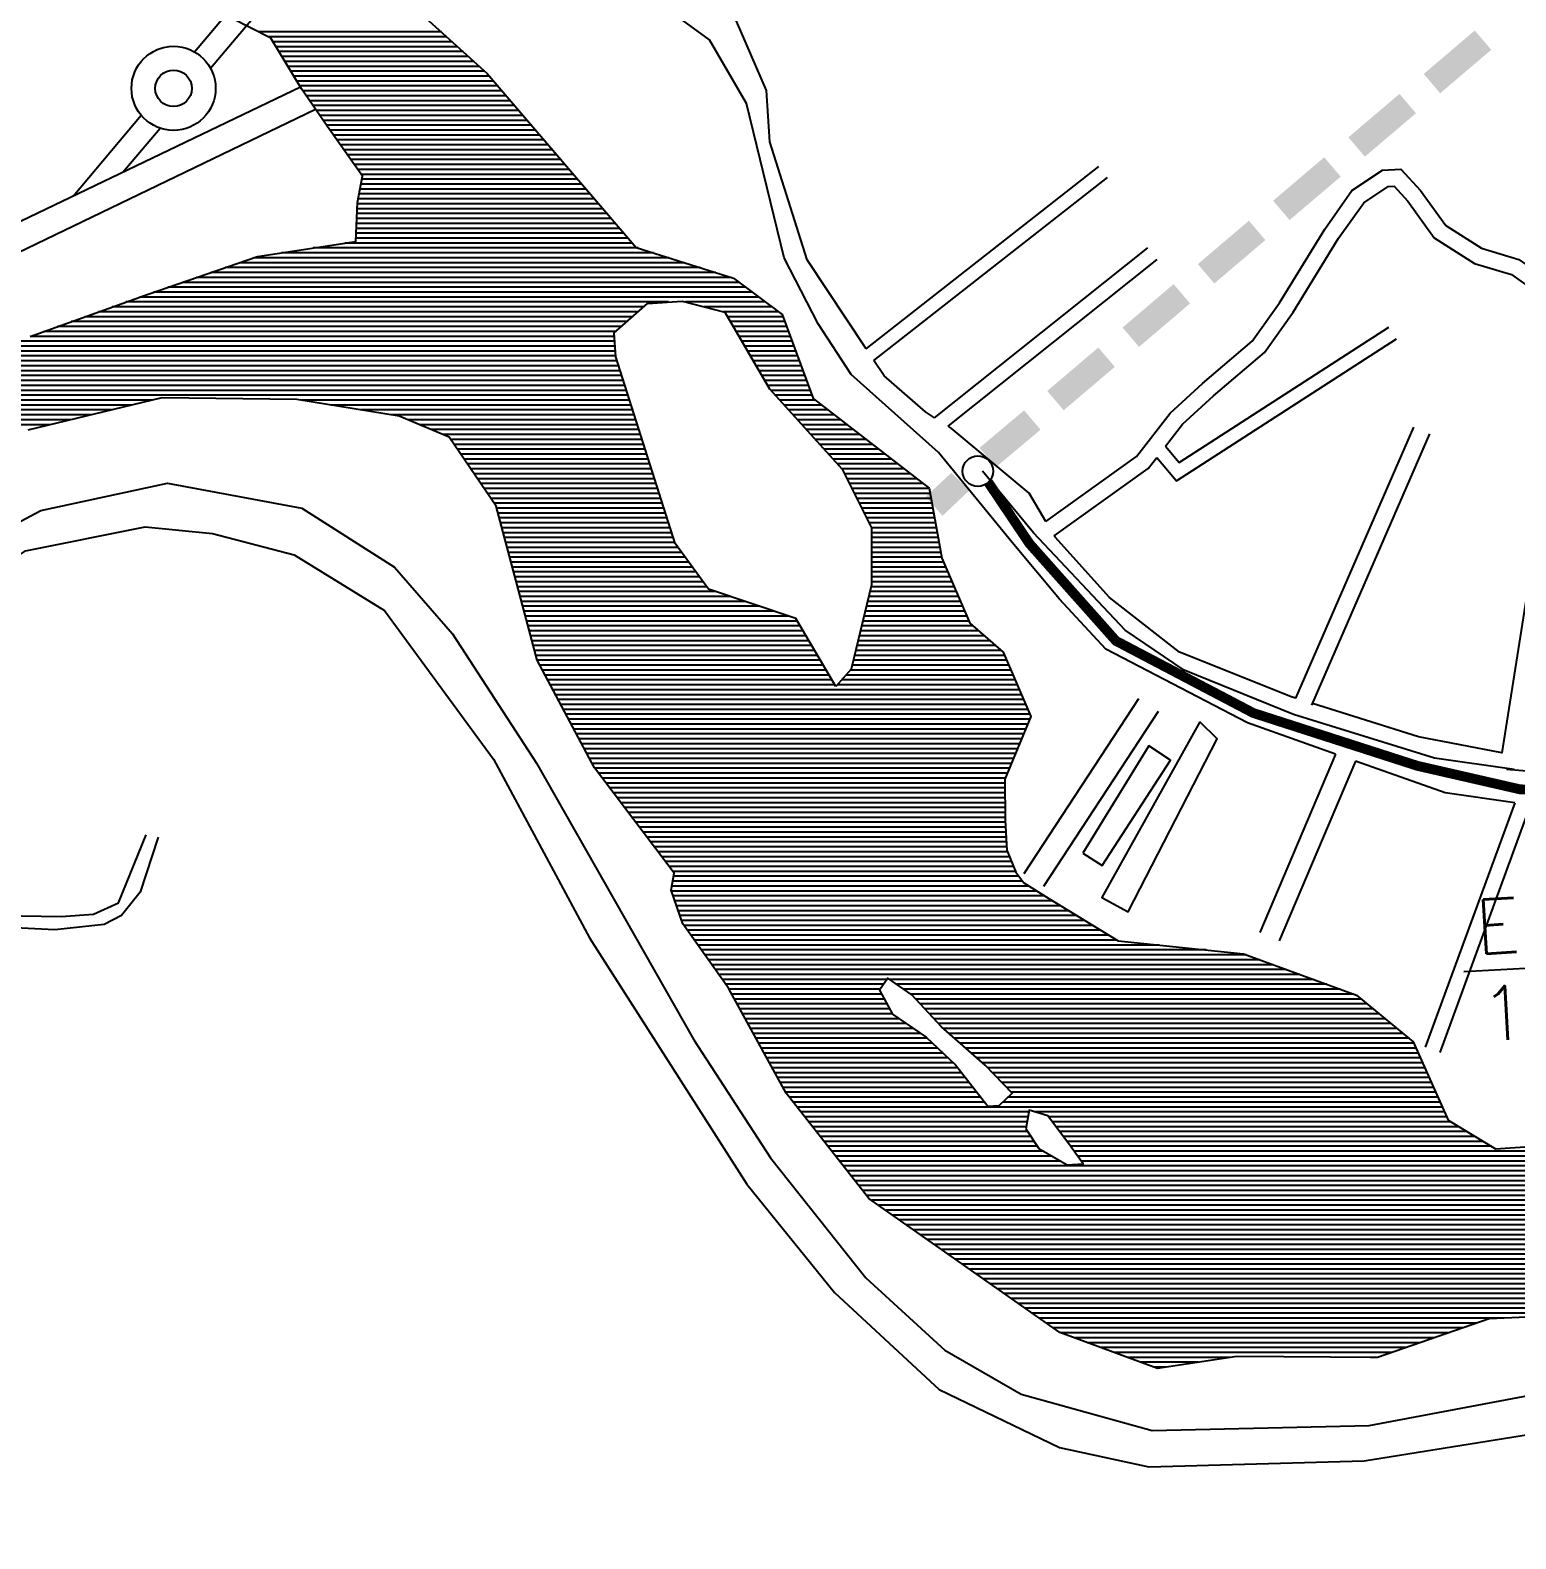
# Model space of a CAD drawing. Extents: x 682046 to 690153, y 7551609 to 7556947.
# Drawn here: x 686975 to 687731, y 7552138 to 7552906 of the extents above; entities that cross this region are included whole.
import ezdxf

# ---------------------------------------------------------------- set-up
doc = ezdxf.new("R2010")
doc.units = 0
doc.header["$LTSCALE"] = 80
doc.header["$MEASUREMENT"] = 0
doc.linetypes.add('HIDDEN', pattern=[0.375, 0.25, -0.125])
for name, color, linetype in [('ESTACAO', 5, 'CONTINUOUS'), ('HATCH', 150, 'CONTINUOUS'), ('LIMITE-BACIA', 3, 'CONTINUOUS'), ('RIO', 4, 'CONTINUOUS'), ('RODOVIA', 1, 'CONTINUOUS'), ('RUA', 7, 'CONTINUOUS'), ('TEXTO2', 5, 'CONTINUOUS')]:
    doc.layers.add(name, color=color, linetype=linetype)
doc.styles.get("Standard").update_dxf_attribs({"font": 'ROMANSBR.SHX'})

# ---------------------------------------------------------------- blocks, each defined once
blk = doc.blocks.new('*X10')
at = {"layer": 'HATCH', "color": 0}
for p, q in [((687184.390486, 7552905), (687091.396387, 7552905)), ((687187.156325, 7552902.5), (687096.293118, 7552902.5)), ((687189.922163, 7552900), (687098.686383, 7552900)), ((687192.688002, 7552897.5), (687100.199182, 7552897.5)), ((687195.453841, 7552895), (687101.711981, 7552895)), ((687198.219679, 7552892.5), (687103.22478, 7552892.5)), ((687200.985518, 7552890), (687104.737579, 7552890)), ((687203.751357, 7552887.5), (687106.250378, 7552887.5)), ((687206.517196, 7552885), (687107.763177, 7552885)), ((687208.929827, 7552882.5), (687109.275976, 7552882.5)), ((687211.070089, 7552880), (687110.788774, 7552880)), ((687213.210351, 7552877.5), (687112.301573, 7552877.5)), ((687215.350612, 7552875), (687113.892068, 7552875)), ((687217.490874, 7552872.5), (687115.598182, 7552872.5)), ((687219.631136, 7552870), (687117.304295, 7552870)), ((687221.771398, 7552867.5), (687119.010409, 7552867.5)), ((687223.911659, 7552865), (687120.716523, 7552865)), ((687226.051921, 7552862.5), (687122.422636, 7552862.5)), ((687228.192183, 7552860), (687124.12875, 7552860)), ((687230.332444, 7552857.5), (687125.834864, 7552857.5)), ((687232.472706, 7552855), (687127.587552, 7552855)), ((687234.612968, 7552852.5), (687129.349469, 7552852.5)), ((687236.75323, 7552850), (687131.111385, 7552850)), ((687238.893491, 7552847.5), (687132.873302, 7552847.5)), ((687241.033753, 7552845), (687134.635219, 7552845)), ((687243.174015, 7552842.5), (687136.397135, 7552842.5)), ((687245.314276, 7552840), (687138.159052, 7552840)), ((687247.454538, 7552837.5), (687139.920969, 7552837.5)), ((687249.5948, 7552835), (687141.682885, 7552835)), ((687256.015585, 7552827.5), (687143.363778, 7552827.5)), ((687251.735062, 7552832.5), (687143.444802, 7552832.5)), ((687253.875323, 7552830), (687143.839299, 7552830)), ((687262.43637, 7552820), (687141.937214, 7552820)), ((687260.296108, 7552822.5), (687142.412736, 7552822.5)), ((687258.155847, 7552825), (687142.888257, 7552825)), ((687268.857155, 7552812.5), (687141.336315, 7552812.5)), ((687266.716894, 7552815), (687141.446129, 7552815)), ((687264.576632, 7552817.5), (687141.555944, 7552817.5)), ((687275.27794, 7552805), (687141.006872, 7552805)), ((687273.137679, 7552807.5), (687141.116686, 7552807.5)), ((687270.997417, 7552810), (687141.2265, 7552810)), ((687281.698726, 7552797.5), (687135.22242, 7552797.5)), ((687279.558464, 7552800), (687140.787243, 7552800)), ((687277.418202, 7552802.5), (687140.897057, 7552802.5)), ((687300.282836, 7552790), (687088.947865, 7552790)), ((687292.400251, 7552792.5), (687102.908302, 7552792.5)), ((687284.517666, 7552795), (687119.065361, 7552795)), ((687323.930591, 7552782.5), (687067.027358, 7552782.5)), ((687316.048006, 7552785), (687074.334193, 7552785)), ((687308.165421, 7552787.5), (687081.641029, 7552787.5)), ((687339.205579, 7552775), (687045.106851, 7552775)), ((687335.86036, 7552777.5), (687052.413687, 7552777.5)), ((687331.813176, 7552780), (687059.720522, 7552780)), ((687299.975874, 7552767.5), (687023.750401, 7552767.5)), ((687345.896016, 7552770), (687030.707917, 7552770)), ((687342.550797, 7552772.5), (687037.800016, 7552772.5)), ((687349.241235, 7552767.5), (687308.62922, 7552767.5)), ((687281.604834, 7552760), (687002.877852, 7552760)), ((687284.410356, 7552762.5), (687009.835368, 7552762.5)), ((687287.215879, 7552765), (687016.792884, 7552765)), ((687352.586454, 7552765), (687318.222947, 7552765)), ((687355.931673, 7552762.5), (687327.816674, 7552762.5)), ((687358.270267, 7552760), (687329.96857, 7552760)), ((687273.188267, 7552752.5), (686982.005302, 7552752.5)), ((687275.993789, 7552755), (686988.962819, 7552755)), ((687278.799312, 7552757.5), (686995.920335, 7552757.5)), ((687359.191018, 7552757.5), (687331.434976, 7552757.5)), ((687360.111769, 7552755), (687332.901383, 7552755)), ((687361.032521, 7552752.5), (687334.367789, 7552752.5)), ((687272.755264, 7552745), (686922.442116, 7552745)), ((687272.587932, 7552747.5), (686928.654251, 7552747.5)), ((687272.420601, 7552750), (686975.047786, 7552750)), ((687361.953272, 7552750), (687335.834195, 7552750)), ((687362.874023, 7552747.5), (687337.300601, 7552747.5)), ((687363.794774, 7552745), (687338.767008, 7552745)), ((687273.784575, 7552737.5), (686903.805711, 7552737.5)), ((687273.089926, 7552740), (686910.017846, 7552740)), ((687272.922595, 7552742.5), (686916.229981, 7552742.5)), ((687364.715526, 7552742.5), (687340.233414, 7552742.5)), ((687365.636277, 7552740), (687341.69982, 7552740)), ((687366.557028, 7552737.5), (687343.166227, 7552737.5)), ((687276.958843, 7552727.5), (686878.957172, 7552727.5)), ((687276.165276, 7552730), (686885.169307, 7552730)), ((687275.371709, 7552732.5), (686891.381442, 7552732.5)), ((687274.578142, 7552735), (686897.593577, 7552735)), ((687367.477779, 7552735), (687344.632633, 7552735)), ((687368.398531, 7552732.5), (687346.099039, 7552732.5)), ((687369.319282, 7552730), (687347.565446, 7552730)), ((687370.240033, 7552727.5), (687349.031852, 7552727.5)), ((687279.339544, 7552720), (686850.821259, 7552720)), ((687278.545977, 7552722.5), (686860.414424, 7552722.5)), ((687277.75241, 7552725), (686870.007589, 7552725)), ((687371.160784, 7552725), (687350.498258, 7552725)), ((687372.081536, 7552722.5), (687352.220341, 7552722.5)), ((687373.002287, 7552720), (687354.480803, 7552720)), ((687016.412627, 7552712.5), (686827.317135, 7552712.5)), ((687026.780574, 7552715), (686832.06331, 7552715)), ((687037.14852, 7552717.5), (686841.228094, 7552717.5)), ((687280.133111, 7552717.5), (687113.075504, 7552717.5)), ((687280.926678, 7552715), (687128.2472, 7552715)), ((687281.720245, 7552712.5), (687143.418896, 7552712.5)), ((687374.710445, 7552717.5), (687356.741264, 7552717.5)), ((687377.948893, 7552715), (687359.001725, 7552715)), ((687381.187341, 7552712.5), (687361.262187, 7552712.5)), ((686985.308787, 7552705), (686813.078611, 7552705)), ((686995.676734, 7552707.5), (686817.824786, 7552707.5)), ((687006.04468, 7552710), (686822.57096, 7552710)), ((687282.513812, 7552710), (687158.590591, 7552710)), ((687283.30738, 7552707.5), (687167.14957, 7552707.5)), ((687284.100947, 7552705), (687173.115535, 7552705)), ((687384.42579, 7552710), (687363.522648, 7552710)), ((687387.664238, 7552707.5), (687365.78311, 7552707.5)), ((687390.902686, 7552705), (687368.043571, 7552705)), ((687284.894514, 7552702.5), (687179.0815, 7552702.5)), ((687285.688081, 7552700), (687185.047465, 7552700)), ((687286.481648, 7552697.5), (687189.122336, 7552697.5)), ((687394.141134, 7552702.5), (687370.304033, 7552702.5)), ((687397.379583, 7552700), (687372.564494, 7552700)), ((687400.618031, 7552697.5), (687374.824955, 7552697.5)), ((687287.275215, 7552695), (687190.827386, 7552695)), ((687288.068782, 7552692.5), (687192.532437, 7552692.5)), ((687288.862349, 7552690), (687194.237488, 7552690)), ((687403.856479, 7552695), (687377.085417, 7552695)), ((687407.094927, 7552692.5), (687379.345878, 7552692.5)), ((687410.333376, 7552690), (687381.60634, 7552690)), ((687289.655916, 7552687.5), (687195.942539, 7552687.5)), ((687290.449483, 7552685), (687197.647589, 7552685)), ((687291.24305, 7552682.5), (687199.35264, 7552682.5)), ((687413.571824, 7552687.5), (687383.866801, 7552687.5)), ((687416.810272, 7552685), (687386.127263, 7552685)), ((687420.04872, 7552682.5), (687388.387724, 7552682.5)), ((687292.036617, 7552680), (687201.057691, 7552680)), ((687292.830184, 7552677.5), (687202.762742, 7552677.5)), ((687293.623751, 7552675), (687204.467793, 7552675)), ((687423.287168, 7552680), (687389.660262, 7552680)), ((687426.525617, 7552677.5), (687390.903944, 7552677.5)), ((687429.764065, 7552675), (687392.147627, 7552675)), ((687294.417318, 7552672.5), (687206.172843, 7552672.5)), ((687295.210885, 7552670), (687207.877894, 7552670)), ((687296.004452, 7552667.5), (687209.582945, 7552667.5)), ((687432.747039, 7552672.5), (687393.391309, 7552672.5)), ((687433.195483, 7552670), (687394.634991, 7552670)), ((687433.643927, 7552667.5), (687395.878674, 7552667.5)), ((687296.798019, 7552665), (687211.287996, 7552665)), ((687297.591587, 7552662.5), (687212.581325, 7552662.5)), ((687298.385154, 7552660), (687213.246497, 7552660)), ((687434.092371, 7552665), (687397.122356, 7552665)), ((687434.540815, 7552662.5), (687398.366038, 7552662.5)), ((687434.989259, 7552660), (687399.609721, 7552660)), ((687299.178721, 7552657.5), (687213.91167, 7552657.5)), ((687299.972288, 7552655), (687214.576842, 7552655)), ((687300.765855, 7552652.5), (687215.242014, 7552652.5)), ((687435.437703, 7552657.5), (687400.853403, 7552657.5)), ((687435.886147, 7552655), (687402.097085, 7552655)), ((687436.334591, 7552652.5), (687403.340768, 7552652.5)), ((687301.559422, 7552650), (687215.907187, 7552650)), ((687302.352989, 7552647.5), (687216.572359, 7552647.5)), ((687303.146556, 7552645), (687217.237532, 7552645)), ((687436.783035, 7552650), (687403.356019, 7552650)), ((687437.231479, 7552647.5), (687403.356681, 7552647.5)), ((687437.679923, 7552645), (687403.357342, 7552645)), ((687304.761507, 7552642.5), (687217.902704, 7552642.5)), ((687306.597969, 7552640), (687218.567876, 7552640)), ((687308.43443, 7552637.5), (687219.233049, 7552637.5)), ((687438.128367, 7552642.5), (687403.358004, 7552642.5)), ((687438.576811, 7552640), (687403.358665, 7552640)), ((687439.025256, 7552637.5), (687403.359327, 7552637.5)), ((687310.270892, 7552635), (687219.898221, 7552635)), ((687312.107353, 7552632.5), (687220.563394, 7552632.5)), ((687313.943814, 7552630), (687221.228566, 7552630)), ((687315.780276, 7552627.5), (687221.893738, 7552627.5)), ((687439.99037, 7552635), (687403.359989, 7552635)), ((687441.065451, 7552632.5), (687403.36065, 7552632.5)), ((687442.140532, 7552630), (687403.361312, 7552630)), ((687443.215613, 7552627.5), (687403.361973, 7552627.5)), ((687317.616737, 7552625), (687222.558911, 7552625)), ((687319.453199, 7552622.5), (687223.224083, 7552622.5)), ((687324.1877, 7552620), (687223.889256, 7552620)), ((687446.440856, 7552620), (687402.527637, 7552620)), ((687445.365775, 7552622.5), (687403.136901, 7552622.5)), ((687444.290694, 7552625), (687403.362635, 7552625)), ((687331.637413, 7552617.5), (687224.554428, 7552617.5)), ((687339.087126, 7552615), (687225.2196, 7552615)), ((687346.536839, 7552612.5), (687225.884773, 7552612.5)), ((687449.6661, 7552612.5), (687400.699843, 7552612.5)), ((687448.591019, 7552615), (687401.309107, 7552615)), ((687447.515937, 7552617.5), (687401.918372, 7552617.5)), ((687353.986552, 7552610), (687226.549945, 7552610)), ((687361.436265, 7552607.5), (687227.215117, 7552607.5)), ((687365.571034, 7552605), (687227.88029, 7552605)), ((687452.891343, 7552605), (687398.872048, 7552605)), ((687451.816262, 7552607.5), (687399.481313, 7552607.5)), ((687450.741181, 7552610), (687400.090578, 7552610)), ((687367.037441, 7552602.5), (687228.545462, 7552602.5)), ((687368.503847, 7552600), (687229.210635, 7552600)), ((687369.970253, 7552597.5), (687229.875807, 7552597.5)), ((687460.748543, 7552597.5), (687397.044254, 7552597.5)), ((687457.889874, 7552600), (687397.653519, 7552600)), ((687455.031205, 7552602.5), (687398.262784, 7552602.5)), ((687371.436659, 7552595), (687230.540979, 7552595)), ((687372.903066, 7552592.5), (687231.206152, 7552592.5)), ((687374.369472, 7552590), (687231.871324, 7552590)), ((687469.32455, 7552590), (687395.21646, 7552590)), ((687466.465881, 7552592.5), (687395.825725, 7552592.5)), ((687463.607212, 7552595), (687396.43499, 7552595)), ((687375.835878, 7552587.5), (687232.536497, 7552587.5)), ((687377.302285, 7552585), (687233.215254, 7552585)), ((687378.768691, 7552582.5), (687234.546619, 7552582.5)), ((687473.218125, 7552582.5), (687393.388666, 7552582.5)), ((687472.131972, 7552585), (687393.997931, 7552585)), ((687471.04582, 7552587.5), (687394.607195, 7552587.5)), ((687380.235097, 7552580), (687235.877983, 7552580)), ((687381.701504, 7552577.5), (687237.209347, 7552577.5)), ((687383.16791, 7552575), (687238.540711, 7552575)), ((687476.476581, 7552575), (687388.039543, 7552575)), ((687475.390429, 7552577.5), (687390.225875, 7552577.5)), ((687474.304277, 7552580), (687392.412207, 7552580)), ((687384.634316, 7552572.5), (687239.872075, 7552572.5)), ((687478.648886, 7552570), (687241.20344, 7552570)), ((687479.735038, 7552567.5), (687242.534804, 7552567.5)), ((687477.562734, 7552572.5), (687385.853211, 7552572.5)), ((687480.82119, 7552565), (687243.866168, 7552565)), ((687481.907342, 7552562.5), (687245.197532, 7552562.5)), ((687482.993495, 7552560), (687246.528897, 7552560)), ((687484.079647, 7552557.5), (687247.860261, 7552557.5)), ((687483.946284, 7552555), (687249.191625, 7552555)), ((687482.898675, 7552552.5), (687250.522989, 7552552.5)), ((687481.851066, 7552550), (687251.854353, 7552550)), ((687480.803456, 7552547.5), (687253.185718, 7552547.5)), ((687479.755847, 7552545), (687254.517082, 7552545)), ((687478.708238, 7552542.5), (687255.848446, 7552542.5)), ((687477.660629, 7552540), (687257.17981, 7552540)), ((687476.613019, 7552537.5), (687258.511174, 7552537.5)), ((687475.56541, 7552535), (687259.842539, 7552535)), ((687474.517801, 7552532.5), (687261.173903, 7552532.5)), ((687473.470192, 7552530), (687262.571404, 7552530)), ((687472.422582, 7552527.5), (687264.458334, 7552527.5)), ((687471.374973, 7552525), (687266.345264, 7552525)), ((687471.190429, 7552522.5), (687268.232195, 7552522.5)), ((687471.215448, 7552520), (687270.119125, 7552520)), ((687471.240466, 7552517.5), (687272.006055, 7552517.5)), ((687471.265485, 7552515), (687273.892986, 7552515)), ((687471.290503, 7552512.5), (687275.779916, 7552512.5)), ((687471.315522, 7552510), (687277.666847, 7552510)), ((687471.34054, 7552507.5), (687279.553777, 7552507.5)), ((687471.365559, 7552505), (687281.440707, 7552505)), ((687471.432031, 7552502.5), (687283.327638, 7552502.5)), ((687471.567149, 7552500), (687285.214568, 7552500)), ((687471.702267, 7552497.5), (687287.101498, 7552497.5)), ((687471.837384, 7552495), (687288.988429, 7552495)), ((687471.972502, 7552492.5), (687290.875359, 7552492.5)), ((687472.10762, 7552490), (687292.76229, 7552490)), ((687472.549417, 7552487.5), (687294.64922, 7552487.5)), ((687473.570527, 7552485), (687296.53615, 7552485)), ((687474.591637, 7552482.5), (687298.423081, 7552482.5)), ((687475.612747, 7552480), (687300.310011, 7552480)), ((687476.633857, 7552477.5), (687302.196942, 7552477.5)), ((687478.403398, 7552475), (687302.621106, 7552475)), ((687487.529994, 7552467.5), (687301.515795, 7552467.5)), ((687483.62781, 7552470), (687301.720833, 7552470)), ((687480.34317, 7552472.5), (687302.170969, 7552472.5)), ((687491.432178, 7552465), (687302.377425, 7552465)), ((687495.435613, 7552462.5), (687303.239054, 7552462.5)), ((687499.560602, 7552460), (687304.100683, 7552460)), ((687503.68559, 7552457.5), (687304.962312, 7552457.5)), ((687507.810578, 7552455), (687305.823941, 7552455)), ((687511.935567, 7552452.5), (687306.68557, 7552452.5)), ((687516.060555, 7552450), (687307.831586, 7552450)), ((687520.185543, 7552447.5), (687309.610657, 7552447.5)), ((687524.310531, 7552445), (687311.389728, 7552445)), ((687528.43552, 7552442.5), (687313.1688, 7552442.5)), ((687549.763937, 7552440), (687314.947871, 7552440)), ((687573.738328, 7552437.5), (687316.726942, 7552437.5)), ((687594.207373, 7552435), (687318.506013, 7552435)), ((687601.026679, 7552432.5), (687320.285085, 7552432.5)), ((687607.845984, 7552430), (687322.064156, 7552430)), ((687614.66529, 7552427.5), (687323.843227, 7552427.5)), ((687621.484595, 7552425), (687325.622299, 7552425)), ((687411.150101, 7552422.5), (687327.40137, 7552422.5)), ((687628.303901, 7552422.5), (687412.652776, 7552422.5)), ((687409.409372, 7552420), (687329.180441, 7552420)), ((687407.668644, 7552417.5), (687330.875828, 7552417.5)), ((687408.521816, 7552415), (687332.246467, 7552415)), ((687409.867224, 7552412.5), (687333.617106, 7552412.5)), ((687635.123206, 7552420), (687416.248194, 7552420)), ((687641.942512, 7552417.5), (687419.843612, 7552417.5)), ((687648.761818, 7552415), (687423.439029, 7552415)), ((687652.653183, 7552412.5), (687425.880642, 7552412.5)), ((687411.212632, 7552410), (687334.987745, 7552410)), ((687412.55804, 7552407.5), (687336.358385, 7552407.5)), ((687413.903448, 7552405), (687337.729024, 7552405)), ((687655.705069, 7552410), (687428.172085, 7552410)), ((687658.756955, 7552407.5), (687430.463527, 7552407.5)), ((687661.808842, 7552405), (687432.75497, 7552405)), ((687417.331444, 7552402.5), (687339.099663, 7552402.5)), ((687420.995008, 7552400), (687340.470302, 7552400)), ((687424.658571, 7552397.5), (687341.840941, 7552397.5)), ((687664.860728, 7552402.5), (687435.046412, 7552402.5)), ((687667.912614, 7552400), (687437.337855, 7552400)), ((687670.9645, 7552397.5), (687439.803692, 7552397.5)), ((687428.322135, 7552395), (687343.21158, 7552395)), ((687431.744499, 7552392.5), (687344.58222, 7552392.5)), ((687434.384263, 7552390), (687345.952859, 7552390)), ((687674.016386, 7552395), (687442.664282, 7552395)), ((687677.068273, 7552392.5), (687445.524872, 7552392.5)), ((687679.505868, 7552390), (687448.385463, 7552390)), ((687437.024026, 7552387.5), (687347.323498, 7552387.5)), ((687439.663789, 7552385), (687348.694137, 7552385)), ((687442.303552, 7552382.5), (687350.064776, 7552382.5)), ((687680.617253, 7552387.5), (687451.246053, 7552387.5)), ((687681.728637, 7552385), (687454.106643, 7552385)), ((687682.840021, 7552382.5), (687456.967234, 7552382.5)), ((687444.943315, 7552380), (687351.435416, 7552380)), ((687447.191527, 7552377.5), (687352.806055, 7552377.5)), ((687449.160767, 7552375), (687354.176694, 7552375)), ((687683.951405, 7552380), (687459.827824, 7552380)), ((687685.062789, 7552377.5), (687462.458235, 7552377.5)), ((687686.174173, 7552375), (687464.879581, 7552375)), ((687451.130007, 7552372.5), (687355.547333, 7552372.5)), ((687453.099247, 7552370), (687356.917972, 7552370)), ((687455.068487, 7552367.5), (687358.288612, 7552367.5)), ((687687.285557, 7552372.5), (687467.300927, 7552372.5)), ((687688.396941, 7552370), (687469.722273, 7552370)), ((687689.508326, 7552367.5), (687472.143619, 7552367.5)), ((687457.037727, 7552365), (687359.659251, 7552365)), ((687459.006967, 7552362.5), (687361.530972, 7552362.5)), ((687460.976207, 7552360), (687363.497629, 7552360)), ((687692.842478, 7552360), (687470.117809, 7552360)), ((687691.731094, 7552362.5), (687472.741596, 7552362.5)), ((687690.61971, 7552365), (687474.564965, 7552365)), ((687693.953862, 7552357.5), (687365.464286, 7552357.5)), ((687483.525831, 7552355), (687367.430943, 7552355)), ((687483.075287, 7552352.5), (687369.3976, 7552352.5)), ((687695.065246, 7552355), (687486.610394, 7552355)), ((687696.17663, 7552352.5), (687493.579695, 7552352.5)), ((687482.624743, 7552350), (687371.364257, 7552350)), ((687482.1742, 7552347.5), (687373.330914, 7552347.5)), ((687482.927733, 7552345), (687375.297571, 7552345)), ((687698.362229, 7552350), (687495.435127, 7552350)), ((687702.496278, 7552347.5), (687497.29056, 7552347.5)), ((687706.630327, 7552345), (687499.145992, 7552345)), ((687484.545058, 7552342.5), (687377.264228, 7552342.5)), ((687486.162382, 7552340), (687379.230885, 7552340)), ((687487.779707, 7552337.5), (687381.197542, 7552337.5)), ((687710.764375, 7552342.5), (687501.001424, 7552342.5)), ((687714.898424, 7552340), (687502.856857, 7552340)), ((687719.032472, 7552337.5), (687504.712218, 7552337.5)), ((687490.950616, 7552335), (687383.164199, 7552335)), ((687495.308236, 7552332.5), (687385.130857, 7552332.5)), ((687499.665856, 7552330), (687387.097514, 7552330)), ((688077.079196, 7552335), (687506.518707, 7552335)), ((688074.452448, 7552332.5), (687508.325195, 7552332.5)), ((688071.8257, 7552330), (687510.131684, 7552330)), ((688069.198952, 7552327.5), (687389.064171, 7552327.5)), ((688066.572205, 7552325), (687391.030828, 7552325)), ((688062.709871, 7552322.5), (687392.997485, 7552322.5)), ((688057.706542, 7552320), (687394.964142, 7552320)), ((688052.703212, 7552317.5), (687396.930799, 7552317.5)), ((688047.699882, 7552315), (687398.897456, 7552315)), ((688042.696552, 7552312.5), (687400.864113, 7552312.5)), ((688037.693223, 7552310), (687403.464039, 7552310)), ((688032.689893, 7552307.5), (687407.017662, 7552307.5)), ((688027.686563, 7552305), (687410.571285, 7552305)), ((688024.615475, 7552302.5), (687414.124908, 7552302.5)), ((688025.115807, 7552300), (687417.678531, 7552300)), ((688025.616139, 7552297.5), (687421.232153, 7552297.5)), ((688026.116471, 7552295), (687424.785776, 7552295)), ((687996.922561, 7552292.5), (687428.339399, 7552292.5)), ((687990.217606, 7552290), (687431.893022, 7552290)), ((687983.51265, 7552287.5), (687435.446645, 7552287.5)), ((687976.807694, 7552285), (687439.000267, 7552285)), ((687970.102738, 7552282.5), (687442.55389, 7552282.5)), ((687963.397783, 7552280), (687446.107513, 7552280)), ((687956.692827, 7552277.5), (687449.661136, 7552277.5)), ((687949.987871, 7552275), (687453.214759, 7552275)), ((687943.282915, 7552272.5), (687456.768381, 7552272.5)), ((687923.156998, 7552270), (687460.322004, 7552270)), ((687885.805924, 7552267.5), (687463.875627, 7552267.5)), ((687866.609498, 7552265), (687467.42925, 7552265)), ((687860.944545, 7552262.5), (687470.982873, 7552262.5)), ((687855.279592, 7552260), (687474.536495, 7552260)), ((687849.614639, 7552257.5), (687478.090118, 7552257.5)), ((687839.59495, 7552255), (687481.643741, 7552255)), ((687782.521334, 7552252.5), (687485.197364, 7552252.5)), ((687725.447719, 7552250), (687488.750987, 7552250)), ((687711.54808, 7552247.5), (687492.30461, 7552247.5)), ((687704.32213, 7552245), (687495.858232, 7552245)), ((687697.096181, 7552242.5), (687499.616255, 7552242.5)), ((687689.870231, 7552240), (687506.421832, 7552240)), ((687682.644282, 7552237.5), (687513.227409, 7552237.5)), ((687675.418332, 7552235), (687520.032986, 7552235)), ((687668.192383, 7552232.5), (687526.838563, 7552232.5)), ((687586.177379, 7552230), (687533.64414, 7552230)), ((687660.966433, 7552230), (687657.167432, 7552230)), ((687569.632992, 7552227.5), (687540.449717, 7552227.5)), ((687553.088605, 7552225), (687547.255294, 7552225))]:
    blk.add_line(p, q, dxfattribs=at)
blk = doc.blocks.new('C')
at = {"layer": 'LIMITE-BACIA'}
blk.add_solid([(-33.924369, -12.897837), (-34.049212, 12.897837), (34.174054, -12.568263), (34.049212, 13.227411)], dxfattribs=at)
blk = doc.blocks.new('G1')
at = {"layer": 'LIMITE-BACIA', "xscale": 0.5, "yscale": 0.5, "zscale": 0.5}
blk.add_blockref('C', (-0.062421, 0), dxfattribs=at)

msp = doc.modelspace()

# ---------------------------------------------------------------- linework, layer by layer
at = {"layer": 'ESTACAO', "linetype": 'HIDDEN', "const_width": 5.012183}
msp.add_lwpolyline([(687462.796259, 7552675.629543), (687483.768124, 7552644.439957), (687527.817921, 7552594.883717), (687597.768608, 7552558.160728), (687681.295647, 7552531.260939), (687733.461376, 7552519.311734), (687779.28306, 7552517.428376)], dxfattribs=at)
at = {"layer": 'ESTACAO'}
msp.add_circle((687457.483161, 7552681.330439), 7.792895, dxfattribs=at)
at = {"layer": 'LIMITE-BACIA'}
for points in [[(687481.03497, 7552712.298465), (687489.412469, 7552702.450252), (687458.276347, 7552693.14664), (687466.89452, 7552683.571032)], [(687444.031995, 7552680.506331), (687453.131511, 7552671.475945), (687431.075017, 7552668.440211), (687439.452516, 7552658.591999)]]:
    msp.add_solid(points, dxfattribs=at)
at = {"layer": 'RIO', "linetype": 'CONTINUOUS'}
msp.add_lwpolyline([(686974.985343, 7552749.977563), (687034.984912, 7552771.536825), (687090.761419, 7552790.620499), (687140.714758, 7552798.349836), (687141.584245, 7552818.144304), (687144.129916, 7552831.527885), (687126.117005, 7552857.086573), (687113.206357, 7552876.004785), (687097.5672, 7552901.849524), (687016.00801, 7552943.489134)], dxfattribs=at)
at = {"layer": 'RIO'}
for points in [[(687141.083145, 7552944.144854), (687207.721414, 7552883.911525), (687283.586032, 7552795.295472), (687333.032671, 7552779.613231), (687357.887976, 7552761.037986), (687373.610225, 7552718.349342), (687432.705976, 7552672.728919), (687439.103951, 7552637.061284), (687453.324613, 7552603.99247), (687470.348852, 7552589.104214), (687484.545027, 7552556.428832), (687471.170299, 7552524.511568), (687471.381157, 7552503.441289), (687472.195968, 7552488.365356), (687476.823071, 7552477.036744), (687480.953589, 7552471.713285), (687493.561062, 7552463.636095), (687528.985391, 7552442.166744), (687592.813966, 7552435.510832), (687650.281337, 7552414.442935), (687679.154046, 7552390.791406), (687696.893043, 7552350.888467), (687721.030506, 7552336.291721), (687748.553612, 7552338.13391)], [(687844.429554, 7552255.211771), (687717.806607, 7552249.665296), (687660.889972, 7552229.973546), (687589.365957, 7552230.481822), (687548.95547, 7552224.375448), (687499.188494, 7552242.657136), (687402.045988, 7552310.99761), (687359.877572, 7552364.601789), (687330.594994, 7552418.012232), (687307.280114, 7552450.774944), (687301.354803, 7552467.967117), (687302.902846, 7552476.564745), (687262.346777, 7552530.297608), (687233.188104, 7552585.050981), (687212.317962, 7552663.489831), (687188.365594, 7552698.609559), (687162.864061, 7552709.295815), (687110.734644, 7552717.885728), (687042.042304, 7552718.680027), (686973.775049, 7552702.218895)]]:
    msp.add_lwpolyline(points, dxfattribs=at)
at = {"layer": 'RIO', "linetype": 'CONTINUOUS'}
msp.add_lwpolyline([(687385.123646, 7552571.665767), (687364.758598, 7552606.38508), (687320.341522, 7552621.290714), (687303.315109, 7552644.469002), (687273.116357, 7552739.605108), (687272.305898, 7552751.713721), (687289.212976, 7552766.779613), (687306.860806, 7552767.960826), (687328.625846, 7552762.28914), (687351.492499, 7552723.304971), (687388.451875, 7552682.429051), (687403.355365, 7552652.470657), (687403.363051, 7552623.42796), (687392.921259, 7552580.582084)], close=True, dxfattribs=at)
at = {"layer": 'RIO'}
for points in [[(687431.122593, 7552393.08898), (687446.041592, 7552378.959872), (687462.585084, 7552357.957491), (687468.381331, 7552358.345448), (687474.949115, 7552364.603371), (687461.189368, 7552378.810085), (687438.927168, 7552398.266033), (687423.85309, 7552414.712092), (687411.640295, 7552423.204008), (687407.391, 7552417.101252), (687414.040166, 7552404.745954)], [(687481.985998, 7552346.455698), (687488.480104, 7552336.417351), (687503.011405, 7552328.080633), (687511.12614, 7552328.623772), (687504.709594, 7552337.503631), (687493.190795, 7552353.024002), (687483.684187, 7552355.878697)]]:
    msp.add_lwpolyline(points, close=True, dxfattribs=at)
at = {"layer": 'RODOVIA', "linetype": 'CONTINUOUS'}
for points in [[(687639.656584, 7552537.211555), (687594.754246, 7552553.089916), (687522.72568, 7552590.628487), (687498.975836, 7552616.149002), (687475.000215, 7552645.043173), (687437.42739, 7552690.894272), (687393.065059, 7552730.538608), (687376.120849, 7552756.444911), (687358.854433, 7552789.922115), (687339.73359, 7552868.507614), (687320.807144, 7552900.964742), (687290.392515, 7552923.394176), (687198.543496, 7552957.285254), (687102.657783, 7552996.615773), (687049.986992, 7553023.589327), (687000.353397, 7553055.849317), (686948.472902, 7553071.015062), (686917.638197, 7553075.728752), (686895.130292, 7553082.694157), (686886.859883, 7553079.599023)], [(687400.652572, 7552743.628844), (687370.587212, 7552788.887174), (687351.591065, 7552849.133258), (687349.851359, 7552875.125216), (687327.000134, 7552928.27782)], [(687435.490383, 7552708.551671), (687430.763187, 7552711.569623), (687409.730745, 7552729.963185), (687404.589377, 7552737.702647)], [(687726.654116, 7552529.588765), (687782.827554, 7552524.987653), (687828.583648, 7552526.982706), (687871.60932, 7552535.689115), (687916.997052, 7552534.948846), (687943.793782, 7552525.063888), (687948.387199, 7552521.372764)], [(687730.876117, 7552512.482973), (687695.478011, 7552517.471986), (687649.716373, 7552533.654213)]]:
    msp.add_lwpolyline(points, dxfattribs=at)
at = {"layer": 'RODOVIA'}
msp.add_lwpolyline([(687730.619937, 7552529.438583), (687690.011683, 7552535.223215), (687618.136031, 7552557.466253), (687562.482561, 7552580.022127), (687532.497684, 7552600.431227), (687485.873472, 7552649.872336), (687459.787726, 7552681.363954)], dxfattribs=at)
at = {"layer": 'RUA'}
for p, q in [((687058.643779, 7552894.85761), (687115.341838, 7552962.23501)), ((687066.78863, 7552886.518401), (687124.218426, 7552954.765365)), ((686996.816564, 7552821.384951), (687031.509749, 7552862.612759)), ((687022.231972, 7552833.56929), (687041.118074, 7552856.012677)), ((687400.652572, 7552743.628844), (687519.051765, 7552836.513267)), ((687404.589377, 7552737.702647), (687523.429508, 7552830.932986)), ((687435.490383, 7552708.551671), (687543.946455, 7552795.123825)), ((687442.324674, 7552704.188499), (687548.733601, 7552789.126574)), ((687619.449866, 7552565.648927), (687679.501919, 7552703.799657)), ((687627.57324, 7552562.117818), (687687.625294, 7552700.268547)), ((687481.149908, 7552476.468588), (687539.514561, 7552565.584696)), ((687491.032761, 7552469.996029), (687549.397414, 7552559.112137)), ((687639.656584, 7552537.211555), (687601.05922, 7552446.355285)), ((687649.716373, 7552533.654213), (687610.861256, 7552442.191206)), ((687730.876117, 7552512.482973), (687685.312082, 7552387.992835)), ((687739.077461, 7552512.112159), (687692.664251, 7552385.301903))]:
    msp.add_line(p, q, dxfattribs=at)
for points in [[(687112.653671, 7552876.918135), (686915.688065, 7552782.491337), (686928.095007, 7552945.071542), (686797.344064, 7552880.464023), (686647.672819, 7552750.588403), (686549.299472, 7552706.766679), (686515.217541, 7552591.754595)], [(686690.185027, 7552724.342168), (686773.565717, 7552765.996731), (686791.582464, 7552722.983281), (686483.48184, 7552576.685264), (686490.286106, 7552562.013003), (687120.295351, 7552865.617151)], [(687492.119358, 7552655.787108), (687538.250845, 7552688.848874), (687555.403106, 7552710.942931), (687571.861372, 7552726.008532), (687597.205907, 7552747.487252), (687611.035507, 7552767.031585), (687634.135252, 7552804.651394), (687647.964851, 7552824.195727), (687663.574004, 7552834.54982), (687672.847992, 7552835.170551), (687682.897379, 7552824.206503), (687695.73051, 7552806.446774), (687713.972172, 7552794.86739), (687732.985387, 7552789.157987), (687746.434993, 7552779.585203), (687767.766696, 7552774.030983), (687788.249324, 7552763.765257), (687811.050459, 7552753.654715)], [(687553.029439, 7552694.1135), (687561.634374, 7552705.197632), (687577.444637, 7552719.670063), (687603.48202, 7552741.73595), (687618.088381, 7552762.378022), (687641.188126, 7552799.997832), (687653.947678, 7552818.029946), (687666.374476, 7552826.273074), (687669.363721, 7552826.473151), (687676.339796, 7552818.862137), (687689.835212, 7552800.185874), (687710.4287, 7552787.113605), (687729.222769, 7552781.470009), (687742.803543, 7552771.803867), (687764.777886, 7552766.082319), (687784.643605, 7552756.125784), (687807.627089, 7552745.934384)], [(687553.029439, 7552694.1135), (687560.046447, 7552685.755623), (687666.810638, 7552754.739011)], [(687548.564577, 7552688.362252), (687558.633824, 7552676.368886), (687670.673328, 7552748.760804)], [(687496.411972, 7552648.473318), (687544.168712, 7552682.699879), (687548.564577, 7552688.362252)], [(686697.931167, 7552456.322721), (686722.334615, 7552435.765787), (686732.926227, 7552424.968601), (686755.79901, 7552414.993447), (686780.035439, 7552409.218864), (686804.707253, 7552409.226477), (686830.742741, 7552413.434685), (686849.300016, 7552418.786091), (686881.389883, 7552443.124284), (686905.349763, 7552453.768477), (686933.132275, 7552456.449907), (686960.369875, 7552454.985521), (686990.827672, 7552454.558548), (687007.202539, 7552455.654559), (687019.97383, 7552461.44055), (687034.103371, 7552496.082701)]]:
    msp.add_lwpolyline(points, dxfattribs=at)
at = {"layer": 'RUA', "linetype": 'CONTINUOUS'}
for points in [[(687492.119358, 7552655.787108), (687483.686939, 7552670.15433), (687443.863827, 7552703.205868), (687443.863827, 7552703.205868), (687442.324674, 7552704.188499)], [(686238.074795, 7552385.33939), (686239.014954, 7552385.516483), (686274.813762, 7552389.322798), (686316.450324, 7552395.191797), (686359.095874, 7552402.224491), (686468.174484, 7552409.525392), (686577.112119, 7552411.536508), (686635.855381, 7552432.052182), (686765.248092, 7552517.195096), (686925.752514, 7552632.22222), (686980.375933, 7552661.235172), (687044.939455, 7552675.26061), (687113.35951, 7552662.466606), (687160.403068, 7552632.432896), (687189.977844, 7552598.570307), (687232.811691, 7552532.604027), (687312.92518, 7552391.772118), (687351.900787, 7552331.71629), (687400.399757, 7552270.573022), (687440.636804, 7552233.698707), (687479.556872, 7552211.354067), (687546.216675, 7552192.830379), (687656.72718, 7552195.358665), (687810.733667, 7552224.426997)], [(687743.866506, 7552662.549947), (687724.263756, 7552537.889138), (687681.79418, 7552546.101383), (687627.949701, 7552562.983874)], [(686697.931167, 7552456.322721), (686972.610245, 7552640.724236), (687033.468378, 7552653.016264), (687067.861392, 7552649.613038), (687109.461122, 7552638.772691), (687155.375711, 7552610.405918), (687210.897605, 7552534.603889), (687259.81881, 7552443.645422), (687339.916113, 7552318.283105), (687384.419115, 7552262.974568), (687437.785386, 7552213.696951), (687499.127768, 7552184.110744), (687544.621295, 7552174.344356), (687654.111692, 7552177.352829), (687774.809294, 7552196.702486), (687889.420911, 7552224.072828), (687930.163603, 7552224.534637), (687988.887767, 7552211.590015), (688058.169639, 7552178.063756), (688110.659577, 7552162.419962), (688172.301745, 7552149.619805), (688302.778187, 7552137.605352)], [(687619.449866, 7552565.648927), (687617.566414, 7552566.239468), (687560.139069, 7552589.160065), (687524.504821, 7552617.030338), (687496.83023, 7552647.760686), (687496.411972, 7552648.473318)], [(687040.214715, 7552494.899445), (687030.919864, 7552466.877193), (687021.554046, 7552455.087304), (687012.725825, 7552450.437136), (686987.519313, 7552447.735195), (686956.953679, 7552449.241219), (686923.524197, 7552448.018508), (686904.383458, 7552445.722564), (686882.75082, 7552435.141263), (686842.924144, 7552408.119905), (686803.766963, 7552401.439745), (686758.675908, 7552407.555064), (686727.46784, 7552418.658878), (686698.110282, 7552445.376925), (686687.082594, 7552448.127617), (686632.144249, 7552415.219945), (686566.706268, 7552395.324205), (686477.640392, 7552396.298049), (686375.155134, 7552391.575967), (686296.469404, 7552379.530954)]]:
    msp.add_lwpolyline(points, dxfattribs=at)
at = {"layer": 'RUA'}
for points in [[(687570.58551, 7552553.700343), (687520.679523, 7552464.248616), (687533.974031, 7552456.992781), (687579.320563, 7552544.975668)], [(687511.013973, 7552486.875034), (687520.7532, 7552480.5449), (687555.596657, 7552534.078419), (687544.620657, 7552541.489438)]]:
    msp.add_lwpolyline(points, close=True, dxfattribs=at)
for radius in [21.409735, 9.288566]:
    msp.add_circle((687047.978274, 7552876.293565), radius, dxfattribs=at)
at = {"layer": 'TEXTO2'}
msp.add_line((687704.955033, 7552426.551099), (687919.827378, 7552437.829313), dxfattribs=at)

# ---------------------------------------------------------------- block references
at = {"layer": 'HATCH', "linetype": 'CONTINUOUS'}
msp.add_blockref('*X10', (0, 0), dxfattribs=at)
at = {"layer": 'LIMITE-BACIA', "xscale": 1.002437, "yscale": 1.002437, "zscale": 1.002437, "rotation": 220.109258}
for p in [(687701.60674, 7552889.820165), (687663.272696, 7552857.529315), (687624.938653, 7552825.238466), (687586.60461, 7552792.947617), (687548.270566, 7552760.656768), (687509.936523, 7552728.365918)]:
    msp.add_blockref('G1', p, dxfattribs=at)

# ---------------------------------------------------------------- texts
at = {"layer": 'TEXTO2'}
for s, p in [('EE5', (687711.729175, 7552435.329278)), ('17,58 l/s', (687714.377989, 7552390.931408))]:
    msp.add_text(s, height=27.567006, rotation=3.414267, dxfattribs=at).set_placement(p)

doc.saveas('drawing.dxf')
